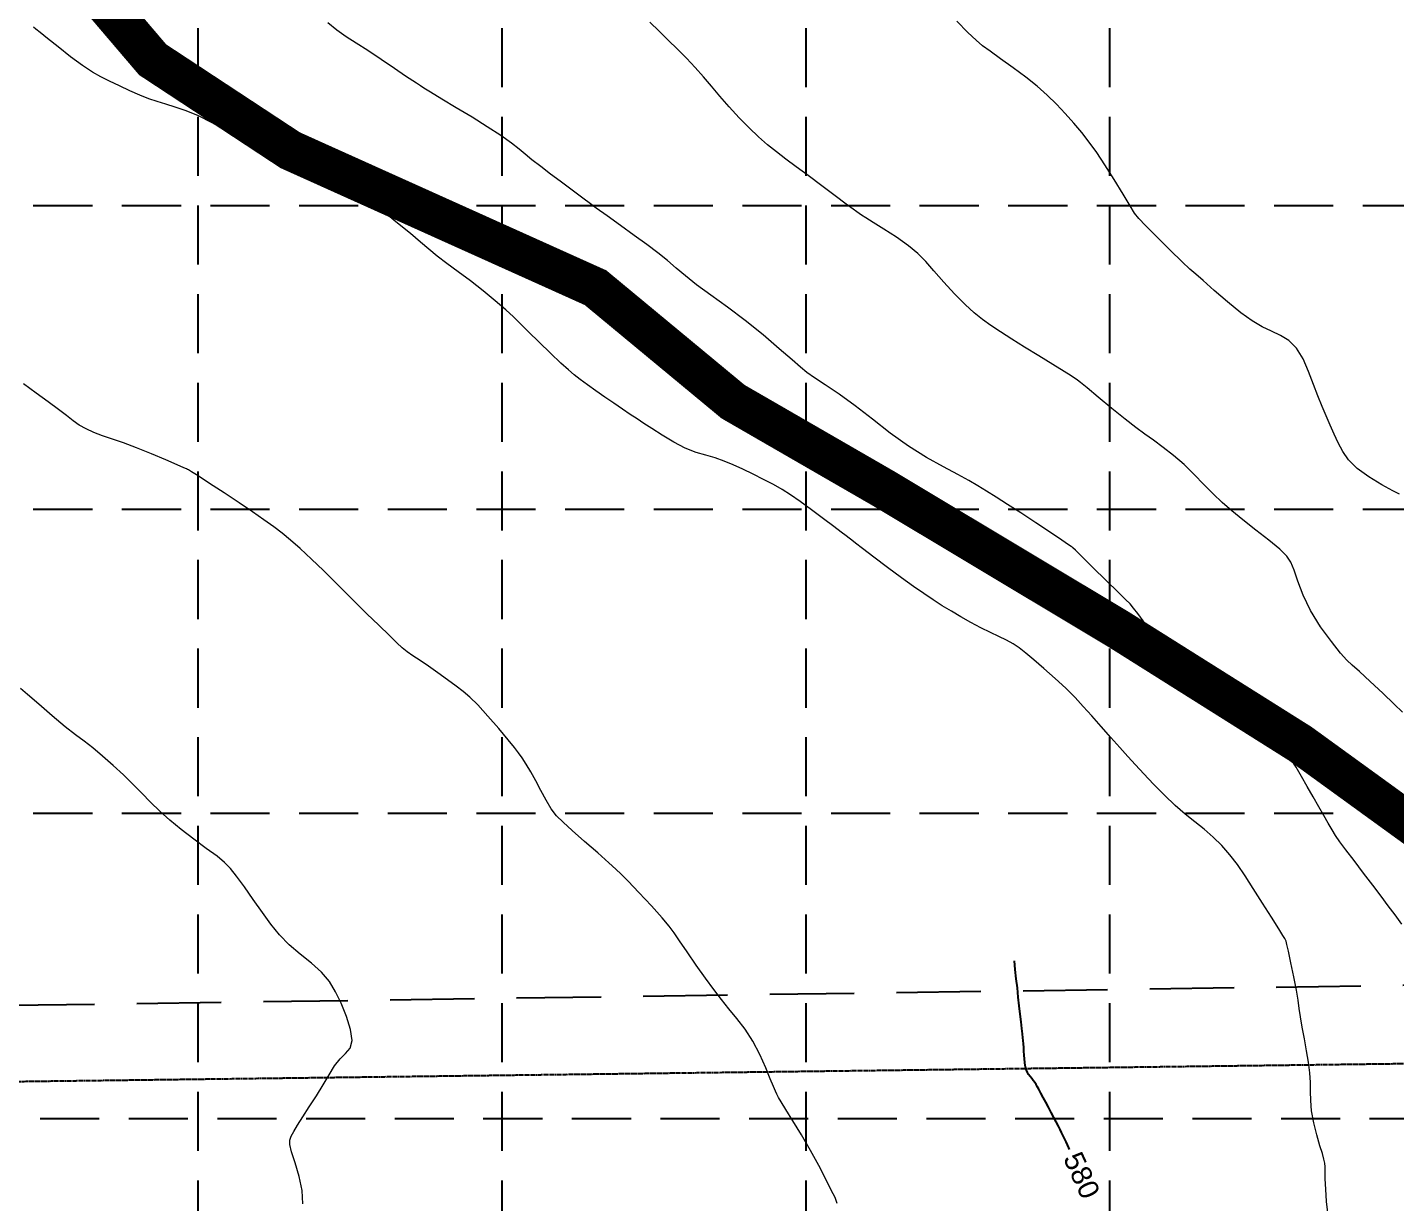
# Model space of a CAD drawing. Header units: inches. Extents: x 45655 to 51424, y 20024 to 23633.
# Drawn here: x 49658.7 to 50064, y 20723.2 to 21071.3 of the extents above; entities that cross this region are included whole.
import ezdxf

# ---------------------------------------------------------------- set-up
doc = ezdxf.new("R2010")
doc.units = ezdxf.units.IN
doc.header["$MEASUREMENT"] = 0
for name, pattern in [('DASHED', [0.75, 0.5, -0.25]), ('DASHED2', [0.375, 0.25, -0.125]), ('HIDDEN', [0.375, 0.25, -0.125])]:
    doc.linetypes.add(name, pattern=pattern)
doc.layers.add('100-Yr Floodplain', color=5, linetype='DASHED2', lineweight=60)
doc.layers.add('CTR', color=43, linetype='Continuous', lineweight=9)
for name, color, linetype in [('2148-1-1 TOPOGRAPHIC SURVEY$0$X-CONT-MJR', 14, 'Continuous'), ('FLOOD PLANE', 120, 'Continuous'), ('GRID', 254, 'HIDDEN'), ('LIMITS OF DISTURBANCE', 1, 'DASHED'), ('P-ERO-SILT FENCE-GRADING', 6, 'DASHED2')]:
    doc.layers.add(name, color=color, linetype=linetype)
doc.styles.get("Standard").update_dxf_attribs({"font": 'ARIAL.TTF'})

msp = doc.modelspace()

# ---------------------------------------------------------------- linework, layer by layer
at = {"layer": '100-Yr Floodplain', "color": 4, "const_width": 12, "flags": 128}
msp.add_lwpolyline([(50192.23, 20539.76), (50189.91, 20570.65), (50172.63, 20620.53), (50129.08, 20742.96), (50097.28, 20814.46), (50035.67, 20859.14), (49982.02, 20892.91), (49912.46, 20934.61), (49867.74, 20960.43), (49827, 20994.19), (49736.58, 21034.91), (49695.84, 21061.72), (49672.99, 21088.53), (49650.69, 21126.09), (49618.9, 21170.77), (49570.21, 21255.18), (49529.47, 21322.71), (49504.63, 21370.37), (49451.96, 21421.01), (49404.27, 21468.68), (49385.39, 21497.48), (49374.46, 21526.27), (49355.58, 21543.16), (49326.76, 21558.05), (49314.84, 21570.96), (49302.45, 21598.68), (49297.33, 21617.24), (49283.87, 21633.89), (49260.17, 21702.39), (49252.48, 21718.4), (49195.32, 21798.2), (49166.49, 21844.3), (49126.13, 21908.97), (49096.66, 21955.7), (49080, 21986.43), (49039.64, 22019.09), (49012.51, 22022.86), (49000.22, 22017.59), (48989.69, 21984.27), (48980.92, 21907.1), (48973.9, 21847.47), (48966.88, 21807.14), (48931.78, 21728.21), (48907.21, 21663.32), (48894.93, 21580.89), (48854.56, 21494.96), (48826.48, 21442.34), (48770.32, 21394.99), (48701.88, 21342.37), (48654.49, 21303.79), (48496.55, 21258.19), (48351.66, 21204.72), (48241.1, 21146.84), (48167.39, 21083.7), (48076.13, 21011.8), (48041.03, 20983.74), (47986.63, 20953.92), (47965.57, 20952.17), (47919.94, 20959.18), (47814.65, 21024.08), (47714.61, 21090.72), (47630.37, 21164.38), (47588.26, 21224.01), (47547.89, 21292.41), (47530.34, 21301.18), (47488.22, 21292.41), (47461.9, 21283.64), (47428.56, 21278.38), (47373.93, 21285.2)], dxfattribs=at)
at = {"layer": '2148-1-1 TOPOGRAPHIC SURVEY$0$X-CONT-MJR', "color": 7, "extrusion": (0.994055, 0.108876, 0)}
for p, q in [((49951.32, 20792.23, 580), (49951.03, 20794.85, 580)), ((49951.62, 20789.52, 580), (49951.32, 20792.23, 580)), ((49952.5, 20781.45, 580), (49952.21, 20784.07, 580)), ((49953.02, 20776.75, 580), (49952.77, 20778.99, 580)), ((49953.23, 20774.79, 580), (49953.02, 20776.75, 580)), ((49953.41, 20773.17, 580), (49953.23, 20774.79, 580)), ((49953.54, 20771.97, 580), (49953.41, 20773.17, 580)), ((49953.62, 20771.22, 580), (49953.54, 20771.97, 580))]:
    msp.add_line(p, q, dxfattribs=at)
at = {"layer": '2148-1-1 TOPOGRAPHIC SURVEY$0$X-CONT-MJR', "color": 7}
for p, q in [((49951.92, 20786.78, 580), (49951.62, 20789.52, 580)), ((49952.21, 20784.07, 580), (49951.92, 20786.78, 580)), ((49952.77, 20778.99, 580), (49952.5, 20781.45, 580)), ((49953.8, 20769.17, 580), (49953.72, 20770.25, 580)), ((49953.89, 20768.04, 580), (49953.8, 20769.17, 580)), ((49953.97, 20766.89, 580), (49953.89, 20768.04, 580)), ((49954.28, 20763.77, 580), (49954.17, 20764.71, 580)), ((49954.59, 20762.39, 580), (49954.42, 20762.98, 580)), ((49954.88, 20761.77, 580), (49954.59, 20762.39, 580)), ((49955.26, 20761.15, 580), (49954.88, 20761.77, 580)), ((49955.7, 20760.54, 580), (49955.26, 20761.15, 580)), ((49957.49, 20758.15, 580), (49957.1, 20758.74, 580)), ((49960.36, 20752.95, 580), (49959.59, 20754.37, 580)), ((49961.16, 20751.45, 580), (49960.36, 20752.95, 580)), ((49964.1, 20745.86, 580), (49963.46, 20747.08, 580))]:
    msp.add_line(p, q, dxfattribs=at)
at = {"layer": '2148-1-1 TOPOGRAPHIC SURVEY$0$X-CONT-MJR', "color": 7, "extrusion": (0.995351, 0.096317, 0)}
msp.add_line((49953.72, 20770.25, 580), (49953.62, 20771.22, 580), dxfattribs=at)
at = {"layer": '2148-1-1 TOPOGRAPHIC SURVEY$0$X-CONT-MJR', "color": 7, "extrusion": (0.99668, 0.081413, 0)}
msp.add_line((49954.06, 20765.77, 580), (49953.97, 20766.89, 580), dxfattribs=at)
at = {"layer": '2148-1-1 TOPOGRAPHIC SURVEY$0$X-CONT-MJR', "color": 7, "extrusion": (0.995265, 0.097199, 0)}
msp.add_line((49954.17, 20764.71, 580), (49954.06, 20765.77, 580), dxfattribs=at)
at = {"layer": '2148-1-1 TOPOGRAPHIC SURVEY$0$X-CONT-MJR', "color": 7, "extrusion": (0.984733, 0.174069, 0)}
msp.add_line((49954.42, 20762.98, 580), (49954.28, 20763.77, 580), dxfattribs=at)
at = {"layer": '2148-1-1 TOPOGRAPHIC SURVEY$0$X-CONT-MJR', "color": 7, "extrusion": (0.787245, 0.61664, 0)}
msp.add_line((49956.17, 20759.93, 580), (49955.7, 20760.54, 580), dxfattribs=at)
at = {"layer": '2148-1-1 TOPOGRAPHIC SURVEY$0$X-CONT-MJR', "color": 7, "extrusion": (0.78264, 0.622474, 0)}
msp.add_line((49956.65, 20759.33, 580), (49956.17, 20759.93, 580), dxfattribs=at)
at = {"layer": '2148-1-1 TOPOGRAPHIC SURVEY$0$X-CONT-MJR', "color": 7, "extrusion": (0.796938, 0.604061, 0)}
msp.add_line((49957.1, 20758.74, 580), (49956.65, 20759.33, 580), dxfattribs=at)
at = {"layer": '2148-1-1 TOPOGRAPHIC SURVEY$0$X-CONT-MJR', "color": 7, "extrusion": (0.864697, 0.502295, 0)}
msp.add_line((49957.81, 20757.61, 580), (49957.49, 20758.15, 580), dxfattribs=at)
at = {"layer": '2148-1-1 TOPOGRAPHIC SURVEY$0$X-CONT-MJR', "color": 7, "extrusion": (0.872726, 0.488211, 0)}
msp.add_line((49958.29, 20756.76, 580), (49957.81, 20757.61, 580), dxfattribs=at)
at = {"layer": '2148-1-1 TOPOGRAPHIC SURVEY$0$X-CONT-MJR', "color": 7, "extrusion": (0.876298, 0.481769, 0)}
msp.add_line((49958.89, 20755.66, 580), (49958.29, 20756.76, 580), dxfattribs=at)
at = {"layer": '2148-1-1 TOPOGRAPHIC SURVEY$0$X-CONT-MJR', "color": 7, "extrusion": (0.878486, 0.477768, 0)}
msp.add_line((49959.59, 20754.37, 580), (49958.89, 20755.66, 580), dxfattribs=at)
at = {"layer": '2148-1-1 TOPOGRAPHIC SURVEY$0$X-CONT-MJR', "color": 7, "extrusion": (0.882914, 0.469534, 0)}
msp.add_line((49961.97, 20749.93, 580), (49961.16, 20751.45, 580), dxfattribs=at)
at = {"layer": '2148-1-1 TOPOGRAPHIC SURVEY$0$X-CONT-MJR', "color": 7, "extrusion": (0.884438, 0.466658, 0)}
msp.add_line((49962.74, 20748.46, 580), (49961.97, 20749.93, 580), dxfattribs=at)
at = {"layer": '2148-1-1 TOPOGRAPHIC SURVEY$0$X-CONT-MJR', "color": 7, "extrusion": (0.8863, 0.463112, 0)}
msp.add_line((49963.46, 20747.08, 580), (49962.74, 20748.46, 580), dxfattribs=at)
at = {"layer": '2148-1-1 TOPOGRAPHIC SURVEY$0$X-CONT-MJR', "color": 7, "extrusion": (0.892789, 0.450476, 0)}
msp.add_line((49964.61, 20744.85, 580), (49964.1, 20745.86, 580), dxfattribs=at)
at = {"layer": '2148-1-1 TOPOGRAPHIC SURVEY$0$X-CONT-MJR', "color": 7, "extrusion": (0.898447, 0.439081, 0)}
msp.add_line((49965.02, 20743.99, 580), (49964.61, 20744.85, 580), dxfattribs=at)
at = {"layer": '2148-1-1 TOPOGRAPHIC SURVEY$0$X-CONT-MJR', "color": 7, "extrusion": (0.90114, 0.433527, 0)}
msp.add_line((49965.62, 20742.76, 580), (49965.02, 20743.99, 580), dxfattribs=at)
at = {"layer": '2148-1-1 TOPOGRAPHIC SURVEY$0$X-CONT-MJR', "color": 7, "extrusion": (0.902603, 0.430474, 0)}
msp.add_line((49966.35, 20741.21, 580), (49965.62, 20742.76, 580), dxfattribs=at)
at = {"layer": '2148-1-1 TOPOGRAPHIC SURVEY$0$X-CONT-MJR', "color": 7, "extrusion": (0.903631, 0.428312, 0)}
msp.add_line((49967.21, 20739.41, 580), (49966.35, 20741.21, 580), dxfattribs=at)
at = {"layer": '2148-1-1 TOPOGRAPHIC SURVEY$0$X-CONT-MJR', "color": 7, "extrusion": (0.904484, 0.426508, 0)}
msp.add_line((49967.41, 20738.98, 580), (49967.21, 20739.41, 580), dxfattribs=at)
at = {"layer": 'CTR'}
for points, elevation in [([(50065.74, 20805.68), (50063.78, 20808.43), (50061.78, 20811.14), (50059.64, 20813.99), (50057.21, 20817.19), (50054.44, 20820.83), (50051.64, 20824.51), (50049.21, 20827.72), (50047.45, 20830.09), (50046.18, 20831.93), (50045.11, 20833.63), (50043.99, 20835.58), (50042.71, 20837.85), (50041.22, 20840.47), (50039.5, 20843.41), (50037.72, 20846.46), (50036.03, 20849.42), (50034.53, 20852.14), (50032.8, 20854.74), (50030.33, 20857.46), (50026.84, 20860.36), (50023.01, 20863.15), (50019.75, 20865.37), (50017.73, 20866.74), (50016.62, 20867.52), (50015.82, 20868.13), (50014.81, 20868.93), (50013.29, 20870.22), (50011.05, 20872.2), (50007.98, 20874.97), (50004.68, 20877.99), (50001.81, 20880.6), (49999.88, 20882.34), (49998.53, 20883.64), (49997.15, 20885.18), (49995.34, 20887.42), (49993.2, 20890.16), (49991.07, 20892.97), (49989.19, 20895.51), (49987.6, 20897.65), (49986.33, 20899.31), (49985.3, 20900.52), (49983.97, 20901.88), (49981.75, 20904.05), (49978.25, 20907.46), (49974.3, 20911.32), (49970.98, 20914.57), (49969.1, 20916.42), (49968.35, 20917.15), (49968.13, 20917.33), (49967.88, 20917.5), (49967.07, 20918.06), (49965.11, 20919.38), (49961.69, 20921.68), (49957.38, 20924.55), (49952.94, 20927.47), (49949.02, 20930), (49945.66, 20932.12), (49942.78, 20933.91), (49940.23, 20935.49), (49937.56, 20937.08), (49934.26, 20938.89), (49930.01, 20941.13), (49925.01, 20943.88), (49919.66, 20947.22), (49914.27, 20951.14), (49908.99, 20955.29), (49903.92, 20959.25), (49899.17, 20962.66), (49895.03, 20965.42), (49891.8, 20967.53), (49889.6, 20969.07), (49887.7, 20970.61), (49885.21, 20972.8), (49881.43, 20976.11), (49876.64, 20980.19), (49871.36, 20984.45), (49866.07, 20988.42), (49861.14, 20991.98), (49856.92, 20995.06), (49853.61, 20997.68), (49850.9, 21000), (49848.29, 21002.22), (49845.42, 21004.51), (49842.16, 21006.97), (49838.47, 21009.67), (49834.42, 21012.61), (49830.48, 21015.45), (49827.23, 21017.8), (49825.08, 21019.37), (49823.66, 21020.41), (49822.41, 21021.34), (49820.89, 21022.49), (49818.94, 21023.95), (49816.54, 21025.74), (49813.69, 21027.85), (49810.75, 21030.05), (49808.17, 21032.07), (49806.19, 21033.74), (49804.38, 21035.27), (49802.1, 21037.03), (49798.92, 21039.25), (49794.93, 21041.85), (49790.44, 21044.66), (49785.76, 21047.5), (49781.45, 21050.08), (49778.1, 21052.09), (49776.12, 21053.33), (49775.13, 21053.98), (49774.6, 21054.36), (49773.99, 21054.75), (49772.85, 21055.48), (49770.76, 21056.86), (49767.48, 21059.09), (49763.52, 21061.77), (49759.56, 21064.41), (49756.12, 21066.62), (49753.15, 21068.54), (49750.41, 21070.48), (49747.7, 21072.67)], 576), ([(50065.94, 20868.43), (50063.49, 20870.85), (50060.12, 20874.07), (50056.4, 20877.56), (50053.21, 20880.5), (50051.11, 20882.38), (50049.54, 20883.88), (50047.67, 20885.98), (50044.92, 20889.4), (50041.72, 20893.79), (50038.75, 20898.55), (50036.53, 20903.16), (50034.98, 20907.25), (50033.88, 20910.52), (50032.95, 20912.85), (50031.69, 20914.7), (50029.62, 20916.72), (50026.42, 20919.37), (50022.56, 20922.4), (50018.71, 20925.39), (50015.43, 20928.06), (50012.57, 20930.53), (50009.89, 20933.09), (50007.15, 20935.9), (50004.3, 20938.88), (50001.32, 20941.79), (49998.21, 20944.49), (49995.13, 20946.91), (49992.25, 20949.02), (49989.68, 20950.85), (49987.03, 20952.78), (49983.86, 20955.23), (49979.93, 20958.41), (49975.87, 20961.76), (49972.56, 20964.51), (49970.61, 20966.1), (49969.71, 20966.8), (49969.3, 20967.09), (49968.83, 20967.41), (49967.81, 20968.07), (49965.77, 20969.36), (49962.43, 20971.42), (49958.29, 20973.97), (49954.03, 20976.6), (49950.24, 20978.99), (49946.95, 20981.1), (49944.1, 20983), (49941.56, 20984.8), (49939.1, 20986.77), (49936.42, 20989.24), (49933.35, 20992.39), (49930.16, 20995.86), (49927.22, 20999.15), (49924.78, 21001.91), (49922.44, 21004.3), (49919.68, 21006.64), (49916.16, 21009.13), (49912.41, 21011.54), (49909.2, 21013.53), (49907.06, 21014.88), (49905.8, 21015.69), (49905.04, 21016.19), (49904.37, 21016.64), (49903.28, 21017.42), (49901.26, 21018.91), (49897.99, 21021.37), (49893.98, 21024.39), (49889.94, 21027.42), (49886.43, 21030.03), (49883.4, 21032.29), (49880.64, 21034.4), (49877.95, 21036.56), (49875.25, 21038.91), (49872.46, 21041.55), (49869.52, 21044.53), (49866.58, 21047.72), (49863.8, 21050.88), (49861.31, 21053.85), (49858.96, 21056.67), (49856.55, 21059.41), (49853.96, 21062.14), (49851.25, 21064.84), (49848.52, 21067.52), (49845.86, 21070.16), (49843.1, 21072.82)], 574), ([(50065.13, 20933), (50063.08, 20934.06), (50059.85, 20935.84), (50056.04, 20938.14), (50052.55, 20940.67), (50050.03, 20943.21), (50048.29, 20945.71), (50046.97, 20948.24), (50045.74, 20950.82), (50044.55, 20953.47), (50043.36, 20956.21), (50042.16, 20959.05), (50040.92, 20962.14), (50039.62, 20965.56), (50038.19, 20969.36), (50036.55, 20973.11), (50034.63, 20976.29), (50032.35, 20978.52), (50029.82, 20980.07), (50027.16, 20981.31), (50024.44, 20982.65), (50021.51, 20984.38), (50018.1, 20986.79), (50014.17, 20989.99), (50010.23, 20993.41), (50006.98, 20996.29), (50004.8, 20998.16), (50003.03, 20999.71), (50000.69, 21001.89), (49997.17, 21005.33), (49993.19, 21009.28), (49989.84, 21012.66), (49987.86, 21014.74), (49986.65, 21016.27), (49985.35, 21018.4), (49983.24, 21021.9), (49980.59, 21026.25), (49977.87, 21030.59), (49975.43, 21034.23), (49973.19, 21037.32), (49970.97, 21040.14), (49968.63, 21042.97), (49966.13, 21045.79), (49963.51, 21048.57), (49960.74, 21051.24), (49957.75, 21053.87), (49954.39, 21056.57), (49950.66, 21059.35), (49946.97, 21062), (49943.86, 21064.21), (49941.61, 21065.88), (49939.69, 21067.5), (49937.3, 21069.77), (49933.97, 21073.11)], 572), ([(50043.84, 20720.31), (50043.51, 20723.57), (50043.26, 20727.15), (50043.13, 20730.29), (50043.1, 20732.43), (50043.09, 20733.82), (50042.99, 20734.91), (50042.73, 20736.1), (50042.25, 20737.72), (50041.54, 20740.05), (50040.64, 20743.23), (50039.73, 20746.84), (50039.07, 20750.38), (50038.8, 20753.42), (50038.78, 20756.14), (50038.77, 20758.81), (50038.55, 20761.68), (50038.13, 20764.81), (50037.57, 20768.16), (50036.94, 20771.68), (50036.3, 20775.12), (50035.78, 20778.18), (50035.41, 20780.7), (50035.07, 20783.16), (50034.56, 20786.16), (50033.8, 20790.08), (50032.92, 20794.23), (50032.18, 20797.67), (50031.73, 20799.69), (50031.51, 20800.63), (50031.37, 20801.01), (50031.17, 20801.4), (50030.59, 20802.32), (50029.34, 20804.32), (50027.2, 20807.71), (50024.54, 20811.94), (50021.8, 20816.24), (50019.37, 20820.04), (50017.13, 20823.32), (50014.88, 20826.25), (50012.47, 20828.97), (50009.91, 20831.48), (50007.23, 20833.82), (50004.51, 20836), (50001.67, 20838.25), (49998.67, 20840.84), (49995.47, 20843.9), (49992.29, 20847.16), (49989.39, 20850.25), (49986.92, 20852.91), (49984.67, 20855.38), (49982.31, 20858), (49979.6, 20861.01), (49976.74, 20864.24), (49973.96, 20867.36), (49971.45, 20870.18), (49969, 20872.84), (49966.27, 20875.56), (49963.09, 20878.47), (49959.78, 20881.37), (49956.77, 20883.95), (49954.41, 20885.96), (49952.48, 20887.5), (49950.67, 20888.73), (49948.69, 20889.81), (49946.48, 20890.86), (49943.96, 20892.05), (49941.14, 20893.46), (49938.17, 20895.03), (49935.2, 20896.68), (49932.39, 20898.34), (49929.69, 20900.01), (49927, 20901.74), (49924.22, 20903.57), (49921.16, 20905.66), (49917.6, 20908.22), (49913.48, 20911.29), (49909.4, 20914.41), (49906.07, 20916.97), (49904.03, 20918.56), (49902.91, 20919.44), (49902.15, 20920.03), (49901.21, 20920.73), (49899.79, 20921.79), (49897.6, 20923.42), (49894.52, 20925.73), (49890.99, 20928.36), (49887.59, 20930.84), (49884.76, 20932.83), (49882.25, 20934.45), (49879.69, 20935.92), (49876.79, 20937.43), (49873.7, 20938.96), (49870.64, 20940.4), (49867.79, 20941.71), (49865.1, 20942.83), (49862.43, 20943.77), (49859.68, 20944.55), (49856.77, 20945.41), (49853.59, 20946.65), (49850.15, 20948.43), (49846.74, 20950.51), (49843.72, 20952.46), (49841.33, 20954.02), (49839.31, 20955.35), (49837.29, 20956.68), (49834.99, 20958.22), (49832.42, 20959.97), (49829.75, 20961.81), (49827.06, 20963.68), (49824.57, 20965.45), (49822.43, 20967.02), (49820.7, 20968.35), (49818.98, 20969.82), (49816.76, 20971.87), (49813.71, 20974.76), (49810.3, 20978.06), (49807.18, 20981.12), (49804.8, 20983.51), (49802.75, 20985.53), (49800.41, 20987.68), (49797.32, 20990.33), (49793.71, 20993.28), (49789.92, 20996.23), (49786.3, 20998.92), (49783, 21001.33), (49780.12, 21003.52), (49777.63, 21005.56), (49775.14, 21007.7), (49772.15, 21010.24), (49768.39, 21013.32), (49764.45, 21016.46), (49761.15, 21019.05), (49759.11, 21020.62), (49758.03, 21021.41), (49757.45, 21021.76), (49756.85, 21022.04), (49755.76, 21022.39), (49753.68, 21022.93), (49750.31, 21023.75), (49746.06, 21024.95), (49741.53, 21026.62), (49737.25, 21028.72), (49733.47, 21030.99), (49730.39, 21033.02), (49728.13, 21034.54), (49726.48, 21035.61), (49725.2, 21036.41), (49723.99, 21037.11), (49722.47, 21037.97), (49720.25, 21039.24), (49717.07, 21041.07), (49713.28, 21043.15), (49709.37, 21045.09), (49705.78, 21046.57), (49702.55, 21047.66), (49699.69, 21048.52), (49697.13, 21049.3), (49694.66, 21050.15), (49692.03, 21051.19), (49689.07, 21052.5), (49686, 21053.96), (49683.09, 21055.36), (49680.53, 21056.63), (49678.01, 21058.04), (49675.1, 21059.96), (49671.54, 21062.6), (49667.84, 21065.51), (49664.66, 21068.05), (49662.5, 21069.76), (49661.22, 21070.76), (49660.5, 21071.34)], 578), ([(49898.56, 20722.9), (49897.94, 20724.67), (49896.82, 20726.91), (49895.18, 20730.13), (49893.09, 20734.16), (49890.63, 20738.64), (49887.98, 20743.23), (49885.42, 20747.45), (49883.34, 20750.82), (49882.01, 20753.03), (49881.22, 20754.37), (49880.73, 20755.28), (49880.27, 20756.23), (49879.67, 20757.62), (49878.74, 20759.85), (49877.39, 20763.14), (49875.63, 20767.08), (49873.56, 20771.05), (49871.28, 20774.59), (49868.88, 20777.73), (49866.51, 20780.61), (49864.27, 20783.41), (49862.01, 20786.36), (49859.55, 20789.71), (49856.8, 20793.56), (49854.11, 20797.45), (49851.87, 20800.75), (49850.31, 20803.09), (49848.85, 20805.07), (49846.76, 20807.56), (49843.53, 20811.1), (49839.86, 20815.02), (49836.68, 20818.37), (49834.63, 20820.48), (49833.05, 20822), (49830.95, 20823.88), (49827.66, 20826.77), (49823.73, 20830.21), (49820.09, 20833.42), (49817.38, 20835.84), (49815.43, 20837.8), (49813.85, 20839.86), (49812.33, 20842.41), (49810.79, 20845.29), (49809.28, 20848.18), (49807.81, 20850.8), (49806.46, 20853.07), (49805.27, 20854.93), (49804.22, 20856.42), (49802.97, 20858.02), (49801.09, 20860.3), (49798.32, 20863.59), (49795.13, 20867.31), (49792.14, 20870.63), (49789.8, 20872.94), (49787.81, 20874.6), (49785.71, 20876.16), (49783.16, 20878.05), (49780.33, 20880.14), (49777.55, 20882.13), (49775.06, 20883.79), (49772.93, 20885.17), (49771.19, 20886.37), (49769.74, 20887.53), (49768.18, 20889), (49765.98, 20891.15), (49762.84, 20894.2), (49759.31, 20897.62), (49756.11, 20900.74), (49753.76, 20903.09), (49751.79, 20905.09), (49749.5, 20907.39), (49746.4, 20910.44), (49742.86, 20913.83), (49739.48, 20916.98), (49736.67, 20919.45), (49734.2, 20921.45), (49731.7, 20923.32), (49728.81, 20925.4), (49725.42, 20927.78), (49721.47, 20930.46), (49717.02, 20933.41), (49712.7, 20936.23), (49709.28, 20938.44), (49707.32, 20939.69), (49706.48, 20940.21), (49706.19, 20940.37), (49705.9, 20940.5), (49705.08, 20940.87), (49703.14, 20941.73), (49699.76, 20943.21), (49695.48, 20945.01), (49691.09, 20946.78), (49687.22, 20948.21), (49683.9, 20949.35), (49681, 20950.35), (49678.42, 20951.34), (49676.13, 20952.36), (49674.09, 20953.49), (49672.25, 20954.78), (49670.3, 20956.3), (49667.93, 20958.15), (49664.89, 20960.38), (49661.34, 20962.93), (49657.56, 20965.71)], 582), ([(49740.3, 20722.88), (49740.07, 20726.77), (49739.2, 20730.97), (49738.01, 20735.01), (49736.97, 20738.27), (49736.45, 20740.38), (49736.45, 20741.72), (49736.88, 20742.86), (49737.65, 20744.3), (49738.78, 20746.18), (49740.31, 20748.6), (49742.22, 20751.57), (49744.32, 20754.83), (49746.34, 20758.09), (49748.12, 20761.08), (49749.74, 20763.67), (49751.34, 20765.75), (49752.99, 20767.34), (49754.33, 20768.94), (49754.92, 20771.17), (49754.46, 20774.44), (49753.23, 20778.34), (49751.66, 20782.25), (49750.03, 20785.68), (49748.2, 20788.68), (49745.86, 20791.44), (49742.85, 20794.11), (49739.51, 20796.79), (49736.25, 20799.56), (49733.42, 20802.47), (49730.87, 20805.63), (49728.33, 20809.14), (49725.64, 20812.97), (49722.99, 20816.72), (49720.69, 20819.9), (49718.89, 20822.17), (49717.14, 20823.94), (49714.9, 20825.78), (49711.73, 20828.12), (49708.02, 20830.86), (49704.28, 20833.72), (49700.92, 20836.5), (49697.92, 20839.19), (49695.19, 20841.82), (49692.59, 20844.44), (49689.97, 20847.1), (49687.18, 20849.86), (49684.12, 20852.72), (49681.02, 20855.47), (49678.13, 20857.9), (49675.59, 20859.85), (49673.03, 20861.75), (49669.96, 20864.16), (49666.1, 20867.39), (49662.08, 20870.84), (49658.75, 20873.72), (49656.67, 20875.51)], 584)]:
    msp.add_lwpolyline(points, dxfattribs=dict(at, elevation=elevation))
at = {"layer": 'FLOOD PLANE', "color": 4}
for p, q in [((49697.39, 21062.37), (49674.54, 21089.18)), ((49738.13, 21035.56), (49697.39, 21062.37)), ((49828.55, 20994.85), (49738.13, 21035.56)), ((49869.29, 20961.09), (49828.55, 20994.85)), ((49914.01, 20935.27), (49869.29, 20961.09)), ((49983.56, 20893.56), (49914.01, 20935.27)), ((50037.22, 20859.8), (49983.56, 20893.56)), ((50098.83, 20815.11), (50037.22, 20859.8))]:
    msp.add_line(p, q, dxfattribs=at)
at = {"layer": 'GRID', "linetype": 'HIDDEN', "ltscale": 70}
for p, q in [((49709.24, 23538.55), (49709.24, 20388.15)), ((49799.24, 23538.55), (49799.24, 20388.15)), ((49889.24, 23538.55), (49889.24, 20388.15)), ((49979.24, 23538.55), (49979.24, 20388.15)), ((45749.24, 21018.55), (51329.24, 21018.55)), ((45749.24, 20928.55), (51329.24, 20928.55)), ((45749.24, 20838.55), (51329.24, 20838.55)), ((45751.26, 20748.15), (51331.26, 20748.15))]:
    msp.add_line(p, q, dxfattribs=at)
at = {"layer": 'LIMITS OF DISTURBANCE', "color": 7, "ltscale": 50}
msp.add_line((47478.87, 20750.35), (50097.92, 20788.05), dxfattribs=at)
at = {"layer": 'P-ERO-SILT FENCE-GRADING', "color": 7}
msp.add_line((47481.21, 20731), (50081, 20764.59), dxfattribs=at)

# ---------------------------------------------------------------- texts
at = {"layer": '2148-1-1 TOPOGRAPHIC SURVEY$0$X-CONT-MJR', "color": 7}
msp.add_text('580', height=6, rotation=294.7604, dxfattribs=at).set_placement((49965.36, 20736.39, 580))

doc.saveas('drawing.dxf')
